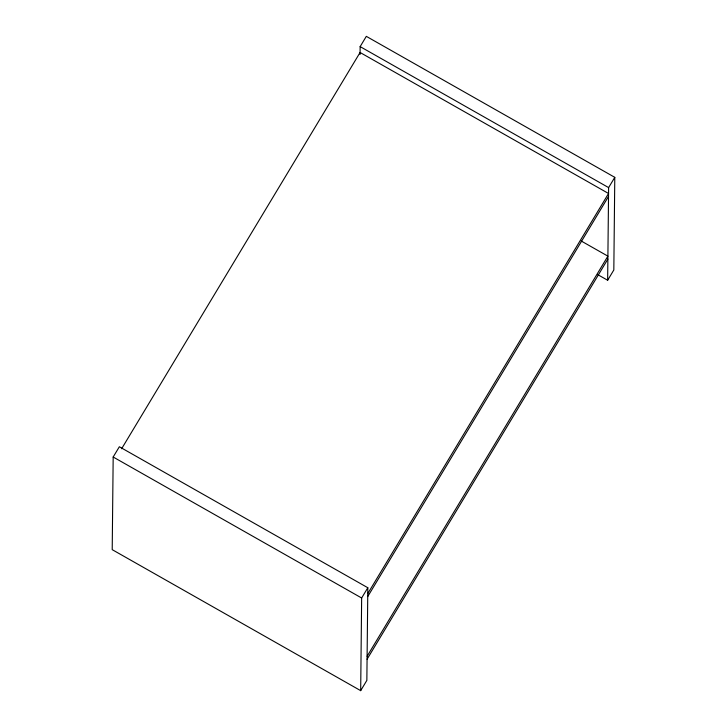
<?xml version="1.0" encoding="UTF-8"?>
<svg xmlns="http://www.w3.org/2000/svg" width="727" height="727" viewBox="0 0 727 727"><rect width="100%" height="100%" fill="white"/><g stroke="black" fill="none" stroke-linecap="round" stroke-linejoin="round"><path stroke-width="1.09" d="M113.176 457.01L112.212 549.657L360.683 690.65L366.853 680.39L367.826 587.743L119.355 446.751L113.176 457.01L361.646 598.003L360.683 690.65M360.065 54.452L360.147 46.61L366.317 36.35L614.788 177.343L613.824 269.99L607.645 280.249L597.785 274.661M607.645 280.249L608.617 187.602L614.788 177.343M121.627 448.75L360.083 52.489L608.554 193.491L367.762 593.623M361.646 598.003L367.826 587.743M367.735 596.567L608.526 196.426M367.108 656.29L607.899 256.149L581.273 241.046M367.08 659.235L607.872 259.094M360.147 46.61L608.617 187.602"/></g></svg>
